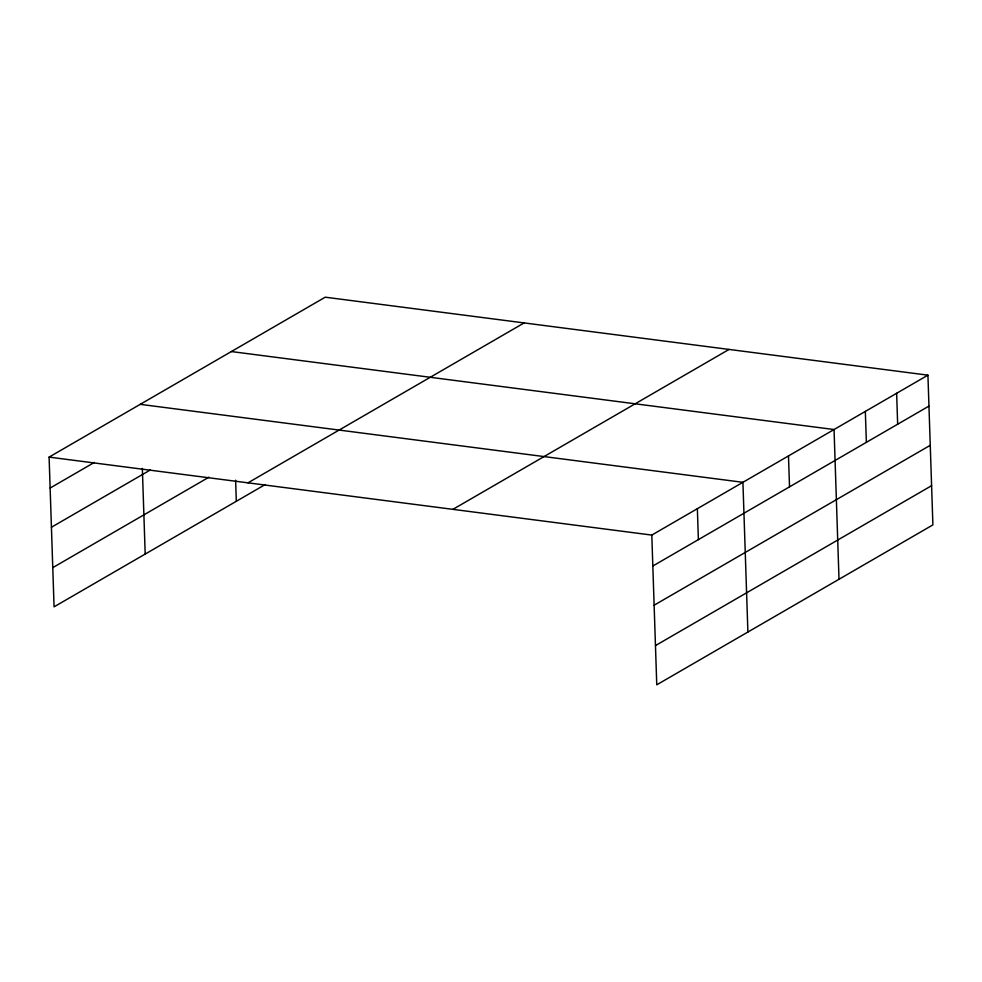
<?xml version="1.0" encoding="UTF-8"?>
<svg xmlns="http://www.w3.org/2000/svg" width="982" height="982" viewBox="0 0 982 982"><rect width="100%" height="100%" fill="white"/><g stroke="black" fill="none" stroke-linecap="round" stroke-linejoin="round"><path stroke-width="1.47" d="M265.005 484.678L54.071 606.839L49.1 457.109L325.238 297.19L927.929 375.161L932.9 524.891L656.762 684.81L651.803 535.08L927.929 375.161M50.131 488.042L94.382 462.412M51.432 527.248L150.356 469.948M52.77 567.645L208.982 477.166M247.992 482.837L524.13 322.918M452.911 509.351L729.037 349.432M652.821 566.013L928.96 406.094M654.122 605.219L930.261 445.3M655.46 645.604L931.599 485.685M231.347 351.556L834.049 429.527L839.009 579.27M140.23 404.339L742.92 482.309L747.891 632.04M49.1 457.109L651.803 535.08M896.64 393.279L897.658 424.212M865.338 411.409L866.37 442.342M788.485 455.918L789.516 486.851M697.355 508.688L698.386 539.621M235.619 480.186L236.318 501.299M142.353 468.439L145.189 554.069"/></g></svg>
